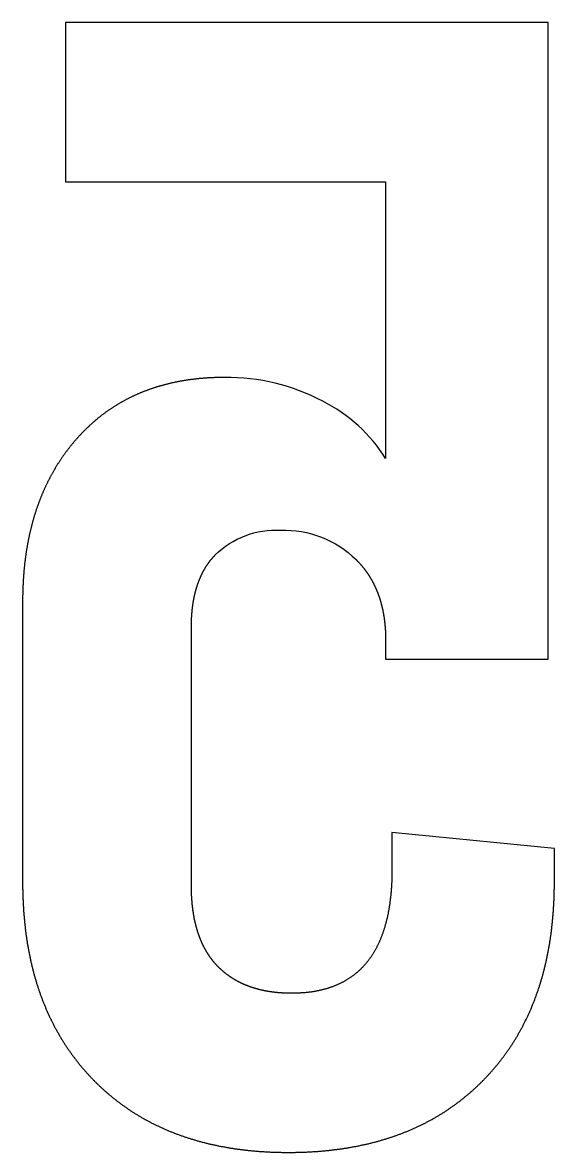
# Model space of a CAD drawing. Header units: millimetres. Extents: x -37 to 1379, y -2 to 984.
# Drawn here: x 79.38 to 91.31, y 417.08 to 442.44 of the extents above; entities that cross this region are included whole.
import ezdxf

# ---------------------------------------------------------------- set-up
doc = ezdxf.new("R2010")
doc.units = ezdxf.units.MM
doc.layers.get('0').update_dxf_attribs({"lineweight": 25, "true_color": 0xffffff})

msp = doc.modelspace()

# ---------------------------------------------------------------- linework, layer by layer
at = {"color": 5, "true_color": 0x0000ff, "flags": 128}
msp.add_lwpolyline([(85.345, 417.079), (85.367, 417.079), (85.389, 417.079), (85.411, 417.079), (85.432, 417.079), (85.454, 417.08), (85.475, 417.08), (85.497, 417.08), (85.518, 417.081), (85.54, 417.081), (85.561, 417.082), (85.583, 417.082), (85.604, 417.083), (85.625, 417.083), (85.647, 417.084), (85.668, 417.085), (85.689, 417.085), (85.71, 417.086), (85.731, 417.087), (85.752, 417.088), (85.773, 417.089), (85.794, 417.09), (85.815, 417.091), (85.836, 417.092), (85.857, 417.093), (85.878, 417.095), (85.899, 417.096), (85.92, 417.097), (85.94, 417.099), (85.961, 417.1), (85.982, 417.101), (86.003, 417.103), (86.023, 417.104), (86.044, 417.106), (86.064, 417.108), (86.085, 417.109), (86.105, 417.111), (86.126, 417.113), (86.146, 417.115), (86.166, 417.117), (86.187, 417.119), (86.207, 417.121), (86.227, 417.123), (86.248, 417.125), (86.268, 417.127), (86.288, 417.129), (86.308, 417.132), (86.328, 417.134), (86.348, 417.136), (86.368, 417.139), (86.388, 417.141), (86.408, 417.144), (86.428, 417.146), (86.448, 417.149), (86.467, 417.151), (86.487, 417.154), (86.507, 417.157), (86.527, 417.16), (86.546, 417.162), (86.566, 417.165), (86.586, 417.168), (86.605, 417.171), (86.625, 417.174), (86.644, 417.177), (86.664, 417.181), (86.683, 417.184), (86.702, 417.187), (86.722, 417.19), (86.741, 417.194), (86.76, 417.197), (86.779, 417.201), (86.799, 417.204), (86.818, 417.208), (86.837, 417.211), (86.856, 417.215), (86.875, 417.219), (86.894, 417.222), (86.913, 417.226), (86.932, 417.23), (86.951, 417.234), (86.97, 417.238), (86.988, 417.242), (87.007, 417.246), (87.026, 417.25), (87.045, 417.254), (87.063, 417.258), (87.082, 417.262), (87.101, 417.267), (87.119, 417.271), (87.138, 417.275), (87.156, 417.28), (87.175, 417.284), (87.193, 417.289), (87.212, 417.294), (87.23, 417.298), (87.248, 417.303), (87.266, 417.308), (87.285, 417.312), (87.303, 417.317), (87.321, 417.322), (87.339, 417.327), (87.357, 417.332), (87.375, 417.337), (87.393, 417.342), (87.411, 417.347), (87.429, 417.352), (87.447, 417.358), (87.465, 417.363), (87.483, 417.368), (87.501, 417.374), (87.519, 417.379), (87.536, 417.385), (87.554, 417.39), (87.572, 417.396), (87.589, 417.401), (87.607, 417.407), (87.624, 417.413), (87.642, 417.419), (87.659, 417.424), (87.677, 417.43), (87.694, 417.436), (87.712, 417.442), (87.729, 417.448), (87.746, 417.454), (87.763, 417.46), (87.781, 417.467), (87.798, 417.473), (87.815, 417.479), (87.832, 417.485), (87.849, 417.492), (87.866, 417.498), (87.883, 417.505), (87.9, 417.511), (87.917, 417.518), (87.934, 417.524), (87.951, 417.531), (87.968, 417.538), (87.984, 417.544), (88.001, 417.551), (88.018, 417.558), (88.034, 417.565), (88.051, 417.572), (88.068, 417.579), (88.084, 417.586), (88.101, 417.593), (88.117, 417.6), (88.134, 417.608), (88.15, 417.615), (88.167, 417.622), (88.183, 417.63), (88.199, 417.637), (88.215, 417.644), (88.232, 417.652), (88.248, 417.66), (88.264, 417.667), (88.28, 417.675), (88.296, 417.683), (88.312, 417.69), (88.328, 417.698), (88.344, 417.706), (88.36, 417.714), (88.376, 417.722), (88.392, 417.73), (88.408, 417.738), (88.424, 417.746), (88.439, 417.754), (88.455, 417.762), (88.471, 417.771), (88.486, 417.779), (88.502, 417.787), (88.518, 417.796), (88.533, 417.804), (88.549, 417.813), (88.564, 417.821), (88.58, 417.83), (88.595, 417.838), (88.61, 417.847), (88.626, 417.856), (88.641, 417.865), (88.656, 417.874), (88.671, 417.882), (88.687, 417.891), (88.702, 417.9), (88.717, 417.909), (88.732, 417.919), (88.747, 417.928), (88.762, 417.937), (88.777, 417.946), (88.792, 417.955), (88.807, 417.965), (88.821, 417.974), (88.836, 417.984), (88.851, 417.993), (88.866, 418.003), (88.88, 418.012), (88.895, 418.022), (88.91, 418.032), (88.924, 418.041), (88.939, 418.051), (88.953, 418.061), (88.968, 418.071), (88.982, 418.081), (88.997, 418.091), (89.011, 418.101), (89.025, 418.111), (89.04, 418.121), (89.054, 418.131), (89.068, 418.142), (89.082, 418.152), (89.097, 418.162), (89.111, 418.173), (89.125, 418.183), (89.139, 418.193), (89.153, 418.204), (89.167, 418.215), (89.181, 418.225), (89.195, 418.236), (89.208, 418.247), (89.222, 418.257), (89.236, 418.268), (89.25, 418.279), (89.263, 418.29), (89.277, 418.301), (89.291, 418.312), (89.304, 418.323), (89.318, 418.334), (89.332, 418.346), (89.345, 418.357), (89.358, 418.368), (89.372, 418.379), (89.385, 418.391), (89.399, 418.402), (89.412, 418.414), (89.425, 418.425), (89.438, 418.437), (89.452, 418.448), (89.465, 418.46), (89.478, 418.472), (89.491, 418.484), (89.504, 418.495), (89.517, 418.507), (89.53, 418.519), (89.543, 418.531), (89.556, 418.543), (89.569, 418.555), (89.582, 418.567), (89.594, 418.58), (89.607, 418.592), (89.62, 418.604), (89.633, 418.616), (89.645, 418.629), (89.658, 418.641), (89.67, 418.654), (89.683, 418.666), (89.696, 418.679), (89.708, 418.691), (89.72, 418.704), (89.733, 418.717), (89.745, 418.73), (89.757, 418.742), (89.77, 418.755), (89.782, 418.768), (89.794, 418.781), (89.806, 418.794), (89.818, 418.807), (89.83, 418.82), (89.842, 418.833), (89.854, 418.846), (89.866, 418.859), (89.878, 418.872), (89.89, 418.885), (89.901, 418.899), (89.913, 418.912), (89.924, 418.925), (89.936, 418.939), (89.948, 418.952), (89.959, 418.965), (89.97, 418.979), (89.982, 418.992), (89.993, 419.006), (90.004, 419.019), (90.016, 419.033), (90.027, 419.047), (90.038, 419.06), (90.049, 419.074), (90.06, 419.088), (90.071, 419.101), (90.082, 419.115), (90.093, 419.129), (90.104, 419.143), (90.115, 419.157), (90.125, 419.171), (90.136, 419.185), (90.147, 419.199), (90.157, 419.213), (90.168, 419.227), (90.178, 419.241), (90.189, 419.255), (90.199, 419.269), (90.209, 419.284), (90.22, 419.298), (90.23, 419.312), (90.24, 419.327), (90.25, 419.341), (90.261, 419.356), (90.271, 419.37), (90.281, 419.384), (90.291, 419.399), (90.301, 419.414), (90.31, 419.428), (90.32, 419.443), (90.33, 419.458), (90.34, 419.472), (90.349, 419.487), (90.359, 419.502), (90.369, 419.517), (90.378, 419.532), (90.388, 419.546), (90.397, 419.561), (90.406, 419.576), (90.416, 419.591), (90.425, 419.606), (90.434, 419.621), (90.443, 419.637), (90.453, 419.652), (90.462, 419.667), (90.471, 419.682), (90.48, 419.697), (90.489, 419.713), (90.498, 419.728), (90.506, 419.744), (90.515, 419.759), (90.524, 419.774), (90.533, 419.79), (90.541, 419.805), (90.55, 419.821), (90.559, 419.837), (90.567, 419.852), (90.576, 419.868), (90.584, 419.884), (90.592, 419.899), (90.601, 419.915), (90.609, 419.931), (90.617, 419.947), (90.625, 419.963), (90.633, 419.979), (90.641, 419.995), (90.649, 420.011), (90.657, 420.027), (90.665, 420.043), (90.673, 420.059), (90.681, 420.075), (90.689, 420.091), (90.697, 420.107), (90.704, 420.124), (90.712, 420.14), (90.72, 420.156), (90.727, 420.173), (90.735, 420.189), (90.742, 420.205), (90.749, 420.222), (90.757, 420.238), (90.764, 420.255), (90.771, 420.271), (90.779, 420.288), (90.786, 420.305), (90.793, 420.321), (90.8, 420.338), (90.807, 420.355), (90.814, 420.372), (90.821, 420.389), (90.828, 420.405), (90.834, 420.422), (90.841, 420.439), (90.848, 420.456), (90.855, 420.473), (90.861, 420.49), (90.868, 420.508), (90.874, 420.525), (90.881, 420.542), (90.887, 420.559), (90.894, 420.576), (90.9, 420.594), (90.906, 420.611), (90.912, 420.628), (90.919, 420.646), (90.925, 420.663), (90.931, 420.68), (90.937, 420.698), (90.943, 420.715), (90.949, 420.733), (90.955, 420.751), (90.961, 420.768), (90.966, 420.786), (90.972, 420.804), (90.978, 420.821), (90.983, 420.839), (90.989, 420.857), (90.995, 420.875), (91, 420.893), (91.006, 420.911), (91.011, 420.929), (91.016, 420.947), (91.022, 420.965), (91.027, 420.983), (91.032, 421.001), (91.037, 421.019), (91.042, 421.037), (91.047, 421.056), (91.052, 421.074), (91.057, 421.092), (91.062, 421.11), (91.067, 421.129), (91.072, 421.147), (91.077, 421.166), (91.082, 421.184), (91.086, 421.203), (91.091, 421.221), (91.095, 421.24), (91.1, 421.258), (91.104, 421.277), (91.109, 421.296), (91.113, 421.315), (91.118, 421.333), (91.122, 421.352), (91.126, 421.371), (91.13, 421.39), (91.135, 421.409), (91.139, 421.428), (91.143, 421.447), (91.147, 421.466), (91.151, 421.485), (91.155, 421.504), (91.158, 421.523), (91.162, 421.542), (91.166, 421.561), (91.17, 421.581), (91.173, 421.6), (91.177, 421.619), (91.18, 421.639), (91.184, 421.658), (91.187, 421.678), (91.191, 421.697), (91.194, 421.717), (91.198, 421.736), (91.201, 421.756), (91.204, 421.775), (91.207, 421.795), (91.21, 421.815), (91.213, 421.834), (91.216, 421.854), (91.219, 421.874), (91.222, 421.894), (91.225, 421.914), (91.228, 421.933), (91.231, 421.953), (91.234, 421.973), (91.236, 421.993), (91.239, 422.013), (91.242, 422.034), (91.244, 422.054), (91.247, 422.074), (91.249, 422.094), (91.251, 422.114), (91.254, 422.135), (91.256, 422.155), (91.258, 422.175), (91.261, 422.196), (91.263, 422.216), (91.265, 422.236), (91.267, 422.257), (91.269, 422.277), (91.271, 422.298), (91.273, 422.319), (91.275, 422.339), (91.277, 422.36), (91.278, 422.381), (91.28, 422.401), (91.282, 422.422), (91.283, 422.443), (91.285, 422.464), (91.286, 422.485), (91.288, 422.506), (91.289, 422.527), (91.291, 422.548), (91.292, 422.569), (91.293, 422.59), (91.295, 422.611), (91.296, 422.632), (91.297, 422.653), (91.298, 422.674), (91.299, 422.696), (91.3, 422.717), (91.301, 422.738), (91.302, 422.76), (91.303, 422.781), (91.304, 422.803), (91.304, 422.824), (91.305, 422.845), (91.306, 422.867), (91.306, 422.889), (91.307, 422.91), (91.307, 422.932), (91.308, 422.954), (91.308, 422.975), (91.309, 422.997), (91.309, 423.019), (91.309, 423.041), (91.309, 423.063), (91.309, 423.085), (91.31, 423.106), (91.31, 423.128), (91.31, 423.151), (91.31, 423.901), (87.667, 424.258), (87.667, 423.436), (87.667, 423.415), (87.667, 423.393), (87.667, 423.371), (87.666, 423.35), (87.666, 423.328), (87.666, 423.307), (87.665, 423.286), (87.665, 423.265), (87.664, 423.244), (87.663, 423.223), (87.663, 423.202), (87.662, 423.181), (87.661, 423.16), (87.66, 423.14), (87.659, 423.119), (87.658, 423.099), (87.657, 423.079), (87.656, 423.058), (87.654, 423.038), (87.653, 423.018), (87.652, 422.998), (87.65, 422.978), (87.649, 422.958), (87.647, 422.938), (87.645, 422.919), (87.644, 422.899), (87.642, 422.88), (87.64, 422.86), (87.638, 422.841), (87.636, 422.822), (87.634, 422.802), (87.632, 422.783), (87.629, 422.764), (87.627, 422.745), (87.625, 422.727), (87.622, 422.708), (87.62, 422.689), (87.617, 422.671), (87.615, 422.652), (87.612, 422.634), (87.609, 422.615), (87.606, 422.597), (87.603, 422.579), (87.6, 422.561), (87.597, 422.543), (87.594, 422.525), (87.591, 422.507), (87.588, 422.49), (87.584, 422.472), (87.581, 422.454), (87.578, 422.437), (87.574, 422.419), (87.57, 422.402), (87.567, 422.385), (87.563, 422.368), (87.559, 422.351), (87.555, 422.334), (87.551, 422.317), (87.547, 422.3), (87.543, 422.283), (87.539, 422.267), (87.535, 422.25), (87.531, 422.234), (87.526, 422.217), (87.522, 422.201), (87.517, 422.185), (87.513, 422.169), (87.508, 422.153), (87.503, 422.137), (87.499, 422.121), (87.494, 422.105), (87.489, 422.09), (87.484, 422.074), (87.479, 422.058), (87.474, 422.043), (87.469, 422.028), (87.463, 422.012), (87.458, 421.997), (87.453, 421.982), (87.447, 421.967), (87.442, 421.952), (87.436, 421.937), (87.43, 421.923), (87.425, 421.908), (87.419, 421.893), (87.413, 421.879), (87.407, 421.865), (87.401, 421.85), (87.395, 421.836), (87.389, 421.822), (87.383, 421.808), (87.376, 421.794), (87.37, 421.78), (87.363, 421.766), (87.357, 421.752), (87.35, 421.739), (87.344, 421.725), (87.337, 421.712), (87.33, 421.698), (87.324, 421.685), (87.317, 421.672), (87.31, 421.659), (87.303, 421.646), (87.296, 421.633), (87.288, 421.62), (87.281, 421.607), (87.274, 421.594), (87.266, 421.582), (87.259, 421.569), (87.251, 421.557), (87.244, 421.544), (87.236, 421.532), (87.228, 421.52), (87.221, 421.508), (87.213, 421.496), (87.205, 421.484), (87.197, 421.472), (87.189, 421.46), (87.181, 421.448), (87.172, 421.437), (87.164, 421.425), (87.156, 421.414), (87.147, 421.402), (87.139, 421.391), (87.13, 421.38), (87.122, 421.369), (87.113, 421.358), (87.104, 421.347), (87.096, 421.336), (87.087, 421.325), (87.078, 421.315), (87.069, 421.304), (87.06, 421.294), (87.05, 421.283), (87.041, 421.273), (87.032, 421.263), (87.022, 421.252), (87.013, 421.242), (87.004, 421.232), (86.994, 421.222), (86.984, 421.213), (86.975, 421.203), (86.965, 421.193), (86.955, 421.184), (86.945, 421.174), (86.935, 421.165), (86.925, 421.156), (86.915, 421.146), (86.905, 421.137), (86.894, 421.128), (86.884, 421.119), (86.874, 421.11), (86.863, 421.101), (86.853, 421.093), (86.842, 421.084), (86.831, 421.076), (86.821, 421.067), (86.81, 421.059), (86.799, 421.05), (86.788, 421.042), (86.777, 421.034), (86.766, 421.026), (86.755, 421.018), (86.743, 421.01), (86.732, 421.003), (86.721, 420.995), (86.709, 420.987), (86.698, 420.98), (86.686, 420.972), (86.675, 420.965), (86.663, 420.958), (86.651, 420.95), (86.639, 420.943), (86.627, 420.936), (86.615, 420.929), (86.603, 420.923), (86.591, 420.916), (86.579, 420.909), (86.567, 420.903), (86.554, 420.896), (86.542, 420.89), (86.53, 420.883), (86.517, 420.877), (86.505, 420.871), (86.492, 420.865), (86.479, 420.859), (86.466, 420.853), (86.453, 420.847), (86.44, 420.841), (86.427, 420.836), (86.414, 420.83), (86.401, 420.825), (86.388, 420.819), (86.375, 420.814), (86.361, 420.809), (86.348, 420.804), (86.334, 420.798), (86.321, 420.794), (86.307, 420.789), (86.294, 420.784), (86.28, 420.779), (86.266, 420.774), (86.252, 420.77), (86.238, 420.765), (86.224, 420.761), (86.21, 420.757), (86.196, 420.753), (86.182, 420.748), (86.167, 420.744), (86.153, 420.74), (86.138, 420.737), (86.124, 420.733), (86.109, 420.729), (86.095, 420.725), (86.08, 420.722), (86.065, 420.719), (86.05, 420.715), (86.035, 420.712), (86.02, 420.709), (86.005, 420.706), (85.99, 420.703), (85.975, 420.7), (85.96, 420.697), (85.944, 420.694), (85.929, 420.691), (85.913, 420.689), (85.898, 420.686), (85.882, 420.684), (85.866, 420.681), (85.851, 420.679), (85.835, 420.677), (85.819, 420.675), (85.803, 420.673), (85.787, 420.671), (85.771, 420.669), (85.755, 420.668), (85.738, 420.666), (85.722, 420.664), (85.706, 420.663), (85.689, 420.661), (85.673, 420.66), (85.656, 420.659), (85.64, 420.658), (85.623, 420.657), (85.606, 420.656), (85.589, 420.655), (85.572, 420.654), (85.555, 420.653), (85.538, 420.653), (85.521, 420.652), (85.504, 420.652), (85.487, 420.651), (85.469, 420.651), (85.452, 420.651), (85.434, 420.651), (85.417, 420.651), (85.408, 420.651), (85.4, 420.651), (85.392, 420.651), (85.383, 420.651), (85.375, 420.651), (85.367, 420.651), (85.359, 420.651), (85.35, 420.651), (85.342, 420.651), (85.334, 420.651), (85.326, 420.652), (85.317, 420.652), (85.309, 420.652), (85.301, 420.652), (85.293, 420.653), (85.285, 420.653), (85.277, 420.653), (85.269, 420.654), (85.26, 420.654), (85.252, 420.654), (85.244, 420.655), (85.236, 420.655), (85.228, 420.655), (85.22, 420.656), (85.212, 420.656), (85.204, 420.657), (85.196, 420.657), (85.188, 420.658), (85.18, 420.658), (85.172, 420.659), (85.164, 420.659), (85.157, 420.66), (85.149, 420.661), (85.141, 420.661), (85.133, 420.662), (85.125, 420.663), (85.117, 420.663), (85.109, 420.664), (85.102, 420.665), (85.094, 420.665), (85.086, 420.666), (85.078, 420.667), (85.071, 420.668), (85.063, 420.668), (85.055, 420.669), (85.047, 420.67), (85.04, 420.671), (85.032, 420.672), (85.024, 420.673), (85.017, 420.674), (85.009, 420.675), (85.001, 420.676), (84.994, 420.677), (84.986, 420.678), (84.979, 420.679), (84.971, 420.68), (84.964, 420.681), (84.956, 420.682), (84.949, 420.683), (84.941, 420.684), (84.934, 420.685), (84.926, 420.686), (84.919, 420.687), (84.911, 420.688), (84.904, 420.69), (84.896, 420.691), (84.889, 420.692), (84.882, 420.693), (84.874, 420.695), (84.867, 420.696), (84.86, 420.697), (84.852, 420.699), (84.845, 420.7), (84.838, 420.701), (84.83, 420.703), (84.823, 420.704), (84.816, 420.705), (84.809, 420.707), (84.802, 420.708), (84.794, 420.71), (84.787, 420.711), (84.78, 420.713), (84.773, 420.714), (84.766, 420.716), (84.759, 420.717), (84.751, 420.719), (84.744, 420.721), (84.737, 420.722), (84.73, 420.724), (84.723, 420.726), (84.716, 420.727), (84.709, 420.729), (84.702, 420.731), (84.695, 420.732), (84.688, 420.734), (84.681, 420.736), (84.674, 420.738), (84.667, 420.739), (84.66, 420.741), (84.653, 420.743), (84.646, 420.745), (84.64, 420.747), (84.633, 420.749), (84.626, 420.751), (84.619, 420.753), (84.612, 420.755), (84.605, 420.757), (84.599, 420.759), (84.592, 420.761), (84.585, 420.763), (84.578, 420.765), (84.572, 420.767), (84.565, 420.769), (84.558, 420.771), (84.552, 420.773), (84.545, 420.775), (84.538, 420.777), (84.532, 420.78), (84.525, 420.782), (84.518, 420.784), (84.512, 420.786), (84.505, 420.788), (84.499, 420.791), (84.492, 420.793), (84.485, 420.795), (84.479, 420.798), (84.472, 420.8), (84.466, 420.802), (84.459, 420.805), (84.453, 420.807), (84.447, 420.809), (84.44, 420.812), (84.434, 420.814), (84.427, 420.817), (84.421, 420.819), (84.415, 420.822), (84.408, 420.824), (84.402, 420.827), (84.395, 420.83), (84.389, 420.832), (84.383, 420.835), (84.377, 420.837), (84.37, 420.84), (84.364, 420.843), (84.358, 420.845), (84.352, 420.848), (84.345, 420.851), (84.339, 420.853), (84.333, 420.856), (84.327, 420.859), (84.321, 420.862), (84.315, 420.865), (84.308, 420.867), (84.302, 420.87), (84.296, 420.873), (84.29, 420.876), (84.284, 420.879), (84.278, 420.882), (84.272, 420.885), (84.266, 420.888), (84.26, 420.891), (84.254, 420.894), (84.248, 420.897), (84.242, 420.9), (84.236, 420.903), (84.23, 420.906), (84.224, 420.909), (84.218, 420.912), (84.212, 420.915), (84.206, 420.918), (84.201, 420.921), (84.195, 420.925), (84.189, 420.928), (84.183, 420.931), (84.177, 420.934), (84.172, 420.937), (84.166, 420.941), (84.16, 420.944), (84.154, 420.947), (84.149, 420.951), (84.143, 420.954), (84.137, 420.957), (84.131, 420.961), (84.126, 420.964), (84.12, 420.968), (84.114, 420.971), (84.109, 420.974), (84.103, 420.978), (84.098, 420.981), (84.092, 420.985), (84.086, 420.988), (84.081, 420.992), (84.075, 420.996), (84.07, 420.999), (84.064, 421.003), (84.059, 421.006), (84.053, 421.01), (84.048, 421.014), (84.042, 421.017), (84.037, 421.021), (84.032, 421.025), (84.026, 421.029), (84.021, 421.032), (84.015, 421.036), (84.01, 421.04), (84.005, 421.044), (83.999, 421.047), (83.994, 421.051), (83.989, 421.055), (83.983, 421.059), (83.978, 421.063), (83.973, 421.067), (83.968, 421.071), (83.962, 421.075), (83.957, 421.079), (83.952, 421.083), (83.947, 421.087), (83.942, 421.091), (83.937, 421.095), (83.931, 421.099), (83.926, 421.103), (83.921, 421.107), (83.916, 421.111), (83.911, 421.115), (83.906, 421.12), (83.901, 421.124), (83.896, 421.128), (83.891, 421.132), (83.886, 421.136), (83.881, 421.141), (83.876, 421.145), (83.871, 421.149), (83.866, 421.153), (83.861, 421.158), (83.856, 421.162), (83.851, 421.166), (83.846, 421.171), (83.841, 421.175), (83.837, 421.18), (83.832, 421.184), (83.827, 421.189), (83.822, 421.193), (83.817, 421.198), (83.812, 421.202), (83.808, 421.207), (83.803, 421.211), (83.798, 421.216), (83.793, 421.22), (83.789, 421.225), (83.784, 421.23), (83.779, 421.234), (83.775, 421.239), (83.77, 421.244), (83.765, 421.248), (83.761, 421.253), (83.756, 421.258), (83.752, 421.262), (83.747, 421.267), (83.742, 421.272), (83.738, 421.277), (83.733, 421.282), (83.729, 421.286), (83.724, 421.291), (83.72, 421.296), (83.715, 421.301), (83.711, 421.306), (83.707, 421.311), (83.702, 421.316), (83.698, 421.321), (83.693, 421.326), (83.689, 421.331), (83.685, 421.336), (83.68, 421.341), (83.676, 421.346), (83.672, 421.351), (83.668, 421.356), (83.663, 421.361), (83.659, 421.366), (83.655, 421.372), (83.651, 421.377), (83.647, 421.382), (83.643, 421.387), (83.638, 421.392), (83.634, 421.398), (83.63, 421.403), (83.626, 421.408), (83.622, 421.414), (83.618, 421.419), (83.614, 421.424), (83.61, 421.43), (83.606, 421.435), (83.602, 421.44), (83.598, 421.446), (83.594, 421.451), (83.59, 421.457), (83.586, 421.462), (83.583, 421.468), (83.579, 421.473), (83.575, 421.479), (83.571, 421.484), (83.567, 421.49), (83.563, 421.495), (83.56, 421.501), (83.556, 421.507), (83.552, 421.512), (83.548, 421.518), (83.545, 421.524), (83.541, 421.529), (83.537, 421.535), (83.534, 421.541), (83.53, 421.547), (83.527, 421.552), (83.523, 421.558), (83.519, 421.564), (83.516, 421.57), (83.512, 421.576), (83.509, 421.581), (83.505, 421.587), (83.502, 421.593), (83.498, 421.599), (83.495, 421.605), (83.491, 421.611), (83.488, 421.617), (83.485, 421.623), (83.481, 421.629), (83.478, 421.635), (83.475, 421.641), (83.471, 421.647), (83.468, 421.653), (83.465, 421.659), (83.461, 421.666), (83.458, 421.672), (83.455, 421.678), (83.452, 421.684), (83.449, 421.69), (83.445, 421.696), (83.442, 421.703), (83.439, 421.709), (83.436, 421.715), (83.433, 421.721), (83.43, 421.728), (83.427, 421.734), (83.424, 421.74), (83.421, 421.747), (83.418, 421.753), (83.415, 421.76), (83.412, 421.766), (83.409, 421.772), (83.406, 421.779), (83.403, 421.785), (83.4, 421.792), (83.397, 421.798), (83.394, 421.805), (83.391, 421.811), (83.388, 421.818), (83.386, 421.825), (83.383, 421.831), (83.38, 421.838), (83.377, 421.844), (83.375, 421.851), (83.372, 421.858), (83.369, 421.865), (83.366, 421.871), (83.364, 421.878), (83.361, 421.885), (83.359, 421.892), (83.356, 421.898), (83.353, 421.905), (83.351, 421.912), (83.348, 421.919), (83.346, 421.926), (83.343, 421.933), (83.341, 421.939), (83.338, 421.946), (83.336, 421.953), (83.333, 421.96), (83.331, 421.967), (83.328, 421.974), (83.326, 421.981), (83.324, 421.988), (83.321, 421.995), (83.319, 422.002), (83.316, 422.009), (83.314, 422.017), (83.312, 422.024), (83.31, 422.031), (83.307, 422.038), (83.305, 422.045), (83.303, 422.052), (83.301, 422.06), (83.299, 422.067), (83.296, 422.074), (83.294, 422.081), (83.292, 422.089), (83.29, 422.096), (83.288, 422.103), (83.286, 422.111), (83.284, 422.118), (83.282, 422.125), (83.28, 422.133), (83.278, 422.14), (83.276, 422.148), (83.274, 422.155), (83.272, 422.163), (83.27, 422.17), (83.268, 422.178), (83.266, 422.185), (83.264, 422.193), (83.262, 422.2), (83.26, 422.208), (83.259, 422.215), (83.257, 422.223), (83.255, 422.231), (83.253, 422.238), (83.251, 422.246), (83.25, 422.254), (83.248, 422.261), (83.246, 422.269), (83.245, 422.277), (83.243, 422.285), (83.241, 422.293), (83.24, 422.3), (83.238, 422.308), (83.236, 422.316), (83.235, 422.324), (83.233, 422.332), (83.232, 422.34), (83.23, 422.348), (83.229, 422.356), (83.227, 422.363), (83.226, 422.371), (83.224, 422.379), (83.223, 422.387), (83.222, 422.395), (83.22, 422.404), (83.219, 422.412), (83.217, 422.42), (83.216, 422.428), (83.215, 422.436), (83.213, 422.444), (83.212, 422.452), (83.211, 422.46), (83.21, 422.469), (83.208, 422.477), (83.207, 422.485), (83.206, 422.493), (83.205, 422.502), (83.204, 422.51), (83.203, 422.518), (83.201, 422.527), (83.2, 422.535), (83.199, 422.543), (83.198, 422.552), (83.197, 422.56), (83.196, 422.568), (83.195, 422.577), (83.194, 422.585), (83.193, 422.594), (83.192, 422.602), (83.191, 422.611), (83.19, 422.619), (83.189, 422.628), (83.188, 422.636), (83.188, 422.645), (83.187, 422.654), (83.186, 422.662), (83.185, 422.671), (83.184, 422.68), (83.183, 422.688), (83.183, 422.697), (83.182, 422.706), (83.181, 422.714), (83.181, 422.723), (83.18, 422.732), (83.179, 422.741), (83.179, 422.75), (83.178, 422.758), (83.177, 422.767), (83.177, 422.776), (83.176, 422.785), (83.175, 422.794), (83.175, 422.803), (83.174, 422.812), (83.174, 422.821), (83.173, 422.83), (83.173, 422.839), (83.172, 422.848), (83.172, 422.857), (83.172, 422.866), (83.171, 422.875), (83.171, 422.884), (83.17, 422.893), (83.17, 422.902), (83.17, 422.911), (83.169, 422.92), (83.169, 422.93), (83.169, 422.939), (83.169, 422.948), (83.168, 422.957), (83.168, 422.967), (83.168, 422.976), (83.168, 422.985), (83.168, 422.994), (83.167, 423.004), (83.167, 423.013), (83.167, 423.022), (83.167, 423.032), (83.167, 423.041), (83.167, 423.051), (83.167, 423.06), (83.167, 423.07), (83.167, 423.079), (83.167, 428.865), (83.167, 428.873), (83.167, 428.882), (83.167, 428.89), (83.167, 428.898), (83.167, 428.906), (83.167, 428.915), (83.167, 428.923), (83.167, 428.931), (83.168, 428.939), (83.168, 428.948), (83.168, 428.956), (83.168, 428.964), (83.168, 428.972), (83.168, 428.98), (83.169, 428.989), (83.169, 428.997), (83.169, 429.005), (83.17, 429.013), (83.17, 429.021), (83.17, 429.029), (83.17, 429.037), (83.171, 429.045), (83.171, 429.053), (83.172, 429.061), (83.172, 429.069), (83.172, 429.077), (83.173, 429.085), (83.173, 429.093), (83.174, 429.101), (83.174, 429.109), (83.175, 429.117), (83.175, 429.125), (83.176, 429.132), (83.176, 429.14), (83.177, 429.148), (83.177, 429.156), (83.178, 429.164), (83.179, 429.171), (83.179, 429.179), (83.18, 429.187), (83.181, 429.195), (83.181, 429.202), (83.182, 429.21), (83.183, 429.218), (83.183, 429.225), (83.184, 429.233), (83.185, 429.241), (83.186, 429.248), (83.186, 429.256), (83.187, 429.264), (83.188, 429.271), (83.189, 429.279), (83.19, 429.286), (83.191, 429.294), (83.192, 429.301), (83.192, 429.309), (83.193, 429.316), (83.194, 429.324), (83.195, 429.331), (83.196, 429.339), (83.197, 429.346), (83.198, 429.353), (83.199, 429.361), (83.2, 429.368), (83.201, 429.375), (83.202, 429.383), (83.204, 429.39), (83.205, 429.397), (83.206, 429.405), (83.207, 429.412), (83.208, 429.419), (83.209, 429.427), (83.21, 429.434), (83.212, 429.441), (83.213, 429.448), (83.214, 429.455), (83.215, 429.462), (83.217, 429.47), (83.218, 429.477), (83.219, 429.484), (83.22, 429.491), (83.222, 429.498), (83.223, 429.505), (83.225, 429.512), (83.226, 429.519), (83.227, 429.526), (83.229, 429.533), (83.23, 429.54), (83.232, 429.547), (83.233, 429.554), (83.235, 429.561), (83.236, 429.568), (83.238, 429.575), (83.239, 429.582), (83.241, 429.589), (83.242, 429.596), (83.244, 429.602), (83.245, 429.609), (83.247, 429.616), (83.249, 429.623), (83.25, 429.63), (83.252, 429.636), (83.254, 429.643), (83.255, 429.65), (83.257, 429.657), (83.259, 429.663), (83.26, 429.67), (83.262, 429.677), (83.264, 429.683), (83.266, 429.69), (83.268, 429.697), (83.269, 429.703), (83.271, 429.71), (83.273, 429.716), (83.275, 429.723), (83.277, 429.729), (83.279, 429.736), (83.281, 429.742), (83.283, 429.749), (83.285, 429.755), (83.287, 429.762), (83.289, 429.768), (83.291, 429.775), (83.293, 429.781), (83.295, 429.788), (83.297, 429.794), (83.299, 429.8), (83.301, 429.807), (83.303, 429.813), (83.305, 429.819), (83.307, 429.826), (83.309, 429.832), (83.311, 429.838), (83.314, 429.845), (83.316, 429.851), (83.318, 429.857), (83.32, 429.863), (83.323, 429.869), (83.325, 429.876), (83.327, 429.882), (83.329, 429.888), (83.332, 429.894), (83.334, 429.9), (83.336, 429.906), (83.339, 429.912), (83.341, 429.918), (83.343, 429.925), (83.346, 429.931), (83.348, 429.937), (83.351, 429.943), (83.353, 429.949), (83.356, 429.955), (83.358, 429.961), (83.361, 429.966), (83.363, 429.972), (83.366, 429.978), (83.368, 429.984), (83.371, 429.99), (83.374, 429.996), (83.376, 430.002), (83.379, 430.008), (83.381, 430.013), (83.384, 430.019), (83.387, 430.025), (83.389, 430.031), (83.392, 430.037), (83.395, 430.042), (83.398, 430.048), (83.4, 430.054), (83.403, 430.059), (83.406, 430.065), (83.409, 430.071), (83.412, 430.076), (83.414, 430.082), (83.417, 430.088), (83.42, 430.093), (83.423, 430.099), (83.426, 430.104), (83.429, 430.11), (83.432, 430.115), (83.435, 430.121), (83.438, 430.126), (83.441, 430.132), (83.444, 430.137), (83.447, 430.143), (83.45, 430.148), (83.453, 430.154), (83.456, 430.159), (83.459, 430.165), (83.462, 430.17), (83.465, 430.175), (83.468, 430.181), (83.471, 430.186), (83.475, 430.191), (83.478, 430.197), (83.481, 430.202), (83.484, 430.207), (83.487, 430.212), (83.491, 430.218), (83.494, 430.223), (83.497, 430.228), (83.5, 430.233), (83.504, 430.238), (83.507, 430.244), (83.51, 430.249), (83.514, 430.254), (83.517, 430.259), (83.521, 430.264), (83.524, 430.269), (83.527, 430.274), (83.531, 430.279), (83.534, 430.284), (83.538, 430.289), (83.541, 430.294), (83.545, 430.299), (83.548, 430.304), (83.552, 430.309), (83.555, 430.314), (83.559, 430.319), (83.562, 430.324), (83.566, 430.329), (83.57, 430.334), (83.573, 430.338), (83.577, 430.343), (83.581, 430.348), (83.584, 430.353), (83.588, 430.358), (83.592, 430.363), (83.596, 430.367), (83.599, 430.372), (83.603, 430.377), (83.607, 430.381), (83.611, 430.386), (83.614, 430.391), (83.618, 430.395), (83.622, 430.4), (83.626, 430.405), (83.63, 430.409), (83.634, 430.414), (83.638, 430.419), (83.642, 430.423), (83.646, 430.428), (83.65, 430.432), (83.654, 430.437), (83.658, 430.441), (83.662, 430.446), (83.666, 430.45), (83.67, 430.455), (83.674, 430.459), (83.678, 430.464), (83.682, 430.468), (83.686, 430.472), (83.69, 430.477), (83.694, 430.481), (83.698, 430.485), (83.703, 430.49, -0.210365), (85.167, 431.043, -0.206645), (86.863, 430.383), (86.868, 430.377), (86.874, 430.372), (86.879, 430.367), (86.884, 430.362), (86.889, 430.357), (86.894, 430.351), (86.899, 430.346), (86.904, 430.341), (86.909, 430.336), (86.914, 430.33), (86.919, 430.325), (86.924, 430.32), (86.929, 430.314), (86.934, 430.309), (86.938, 430.304), (86.943, 430.298), (86.948, 430.293), (86.953, 430.287), (86.958, 430.282), (86.962, 430.276), (86.967, 430.271), (86.972, 430.266), (86.977, 430.26), (86.981, 430.255), (86.986, 430.249), (86.991, 430.243), (86.995, 430.238), (87, 430.232), (87.005, 430.227), (87.009, 430.221), (87.014, 430.216), (87.018, 430.21), (87.023, 430.204), (87.027, 430.199), (87.032, 430.193), (87.036, 430.187), (87.04, 430.182), (87.045, 430.176), (87.049, 430.17), (87.054, 430.164), (87.058, 430.159), (87.062, 430.153), (87.067, 430.147), (87.071, 430.141), (87.075, 430.135), (87.079, 430.13), (87.084, 430.124), (87.088, 430.118), (87.092, 430.112), (87.096, 430.106), (87.1, 430.1), (87.104, 430.094), (87.109, 430.088), (87.113, 430.082), (87.117, 430.076), (87.121, 430.071), (87.125, 430.065), (87.129, 430.059), (87.133, 430.052), (87.137, 430.046), (87.141, 430.04), (87.145, 430.034), (87.148, 430.028), (87.152, 430.022), (87.156, 430.016), (87.16, 430.01), (87.164, 430.004), (87.168, 429.998), (87.171, 429.991), (87.175, 429.985), (87.179, 429.979), (87.183, 429.973), (87.186, 429.967), (87.19, 429.96), (87.194, 429.954), (87.197, 429.948), (87.201, 429.942), (87.205, 429.935), (87.208, 429.929), (87.212, 429.923), (87.215, 429.916), (87.219, 429.91), (87.222, 429.904), (87.226, 429.897), (87.229, 429.891), (87.233, 429.884), (87.236, 429.878), (87.239, 429.871), (87.243, 429.865), (87.246, 429.858), (87.25, 429.852), (87.253, 429.845), (87.256, 429.839), (87.259, 429.832), (87.263, 429.826), (87.266, 429.819), (87.269, 429.813), (87.272, 429.806), (87.275, 429.8), (87.279, 429.793), (87.282, 429.786), (87.285, 429.78), (87.288, 429.773), (87.291, 429.766), (87.294, 429.76), (87.297, 429.753), (87.3, 429.746), (87.303, 429.739), (87.306, 429.733), (87.309, 429.726), (87.312, 429.719), (87.315, 429.712), (87.318, 429.705), (87.321, 429.699), (87.324, 429.692), (87.326, 429.685), (87.329, 429.678), (87.332, 429.671), (87.335, 429.664), (87.338, 429.657), (87.34, 429.65), (87.343, 429.643), (87.346, 429.636), (87.348, 429.629), (87.351, 429.622), (87.354, 429.615), (87.356, 429.608), (87.359, 429.601), (87.361, 429.594), (87.364, 429.587), (87.366, 429.58), (87.369, 429.573), (87.371, 429.566), (87.374, 429.559), (87.376, 429.552), (87.379, 429.545), (87.381, 429.537), (87.384, 429.53), (87.386, 429.523), (87.388, 429.516), (87.391, 429.509), (87.393, 429.501), (87.395, 429.494), (87.398, 429.487), (87.4, 429.48), (87.402, 429.472), (87.404, 429.465), (87.406, 429.458), (87.409, 429.45), (87.411, 429.443), (87.413, 429.435), (87.415, 429.428), (87.417, 429.421), (87.419, 429.413), (87.421, 429.406), (87.423, 429.398), (87.425, 429.391), (87.427, 429.383), (87.429, 429.376), (87.431, 429.368), (87.433, 429.361), (87.435, 429.353), (87.437, 429.346), (87.439, 429.338), (87.441, 429.331), (87.442, 429.323), (87.444, 429.315), (87.446, 429.308), (87.448, 429.3), (87.449, 429.293), (87.451, 429.285), (87.453, 429.277), (87.455, 429.269), (87.456, 429.262), (87.458, 429.254), (87.459, 429.246), (87.461, 429.239), (87.463, 429.231), (87.464, 429.223), (87.466, 429.215), (87.467, 429.207), (87.469, 429.2), (87.47, 429.192), (87.472, 429.184), (87.473, 429.176), (87.475, 429.168), (87.476, 429.16), (87.477, 429.152), (87.479, 429.144), (87.48, 429.136), (87.481, 429.128), (87.483, 429.12), (87.484, 429.112), (87.485, 429.104), (87.486, 429.096), (87.488, 429.088), (87.489, 429.08), (87.49, 429.072), (87.491, 429.064), (87.492, 429.056), (87.494, 429.048), (87.495, 429.04), (87.496, 429.032), (87.497, 429.023), (87.498, 429.015), (87.499, 429.007), (87.5, 428.999), (87.501, 428.991), (87.502, 428.982), (87.503, 428.974), (87.504, 428.966), (87.504, 428.958), (87.505, 428.949), (87.506, 428.941), (87.507, 428.933), (87.508, 428.924), (87.509, 428.916), (87.509, 428.908), (87.51, 428.899), (87.511, 428.891), (87.512, 428.883), (87.512, 428.874), (87.513, 428.866), (87.514, 428.857), (87.514, 428.849), (87.515, 428.84), (87.516, 428.832), (87.516, 428.823), (87.517, 428.815), (87.517, 428.806), (87.518, 428.798), (87.518, 428.789), (87.519, 428.781), (87.519, 428.772), (87.52, 428.763), (87.52, 428.755), (87.52, 428.746), (87.521, 428.737), (87.521, 428.729), (87.521, 428.72), (87.522, 428.711), (87.522, 428.703), (87.522, 428.694), (87.523, 428.685), (87.523, 428.676), (87.523, 428.668), (87.523, 428.659), (87.523, 428.65), (87.524, 428.641), (87.524, 428.632), (87.524, 428.624), (87.524, 428.615), (87.524, 428.606), (87.524, 428.597), (87.524, 428.588), (87.524, 428.579), (87.524, 428.151), (91.167, 428.151), (91.167, 442.436), (80.345, 442.436), (80.345, 438.865), (87.524, 438.865), (87.524, 432.651, 0.139828), (86.113, 433.936, 0.127329), (83.917, 434.472), (83.9, 434.472), (83.884, 434.472), (83.868, 434.472), (83.851, 434.472), (83.835, 434.471), (83.819, 434.471), (83.802, 434.471), (83.786, 434.471), (83.77, 434.47), (83.754, 434.47), (83.737, 434.469), (83.721, 434.469), (83.705, 434.468), (83.689, 434.468), (83.673, 434.467), (83.657, 434.467), (83.641, 434.466), (83.625, 434.465), (83.609, 434.464), (83.593, 434.464), (83.577, 434.463), (83.561, 434.462), (83.545, 434.461), (83.53, 434.46), (83.514, 434.459), (83.498, 434.458), (83.482, 434.457), (83.467, 434.455), (83.451, 434.454), (83.435, 434.453), (83.42, 434.452), (83.404, 434.45), (83.388, 434.449), (83.373, 434.448), (83.357, 434.446), (83.342, 434.445), (83.326, 434.443), (83.311, 434.442), (83.296, 434.44), (83.28, 434.438), (83.265, 434.437), (83.249, 434.435), (83.234, 434.433), (83.219, 434.431), (83.204, 434.429), (83.188, 434.428), (83.173, 434.426), (83.158, 434.424), (83.143, 434.422), (83.128, 434.419), (83.113, 434.417), (83.098, 434.415), (83.083, 434.413), (83.068, 434.411), (83.053, 434.408), (83.038, 434.406), (83.023, 434.404), (83.008, 434.401), (82.993, 434.399), (82.978, 434.396), (82.963, 434.394), (82.949, 434.391), (82.934, 434.389), (82.919, 434.386), (82.904, 434.383), (82.89, 434.381), (82.875, 434.378), (82.86, 434.375), (82.846, 434.372), (82.831, 434.369), (82.817, 434.366), (82.802, 434.363), (82.788, 434.36), (82.773, 434.357), (82.759, 434.354), (82.744, 434.351), (82.73, 434.348), (82.716, 434.344), (82.701, 434.341), (82.687, 434.338), (82.673, 434.334), (82.659, 434.331), (82.644, 434.327), (82.63, 434.324), (82.616, 434.32), (82.602, 434.317), (82.588, 434.313), (82.574, 434.309), (82.56, 434.306), (82.546, 434.302), (82.532, 434.298), (82.518, 434.294), (82.504, 434.29), (82.49, 434.287), (82.476, 434.283), (82.462, 434.279), (82.448, 434.275), (82.434, 434.27), (82.421, 434.266), (82.407, 434.262), (82.393, 434.258), (82.379, 434.254), (82.366, 434.249), (82.352, 434.245), (82.339, 434.241), (82.325, 434.236), (82.311, 434.232), (82.298, 434.227), (82.284, 434.223), (82.271, 434.218), (82.257, 434.213), (82.244, 434.209), (82.231, 434.204), (82.217, 434.199), (82.204, 434.194), (82.191, 434.19), (82.177, 434.185), (82.164, 434.18), (82.151, 434.175), (82.138, 434.17), (82.124, 434.165), (82.111, 434.16), (82.098, 434.155), (82.085, 434.149), (82.072, 434.144), (82.059, 434.139), (82.046, 434.134), (82.033, 434.128), (82.02, 434.123), (82.007, 434.117), (81.994, 434.112), (81.981, 434.106), (81.968, 434.101), (81.956, 434.095), (81.943, 434.09), (81.93, 434.084), (81.917, 434.078), (81.905, 434.072), (81.892, 434.067), (81.879, 434.061), (81.867, 434.055), (81.854, 434.049), (81.841, 434.043), (81.829, 434.037), (81.816, 434.031), (81.804, 434.025), (81.791, 434.019), (81.779, 434.012), (81.766, 434.006), (81.754, 434), (81.742, 433.994), (81.729, 433.987), (81.717, 433.981), (81.705, 433.974), (81.693, 433.968), (81.68, 433.961), (81.668, 433.955), (81.656, 433.948), (81.644, 433.942), (81.632, 433.935), (81.62, 433.928), (81.608, 433.921), (81.596, 433.914), (81.584, 433.908), (81.572, 433.901), (81.56, 433.894), (81.548, 433.887), (81.536, 433.88), (81.524, 433.873), (81.512, 433.866), (81.5, 433.858), (81.488, 433.851), (81.477, 433.844), (81.465, 433.837), (81.453, 433.829), (81.442, 433.822), (81.43, 433.815), (81.418, 433.807), (81.407, 433.8), (81.395, 433.792), (81.384, 433.785), (81.372, 433.777), (81.361, 433.769), (81.349, 433.762), (81.338, 433.754), (81.326, 433.746), (81.315, 433.738), (81.304, 433.73), (81.292, 433.722), (81.281, 433.715), (81.27, 433.707), (81.258, 433.699), (81.247, 433.69), (81.236, 433.682), (81.225, 433.674), (81.214, 433.666), (81.203, 433.658), (81.191, 433.649), (81.18, 433.641), (81.169, 433.633), (81.158, 433.624), (81.147, 433.616), (81.136, 433.607), (81.126, 433.599), (81.115, 433.59), (81.104, 433.582), (81.093, 433.573), (81.082, 433.564), (81.071, 433.555), (81.061, 433.547), (81.05, 433.538), (81.039, 433.529), (81.029, 433.52), (81.018, 433.511), (81.007, 433.502), (80.997, 433.493), (80.986, 433.484), (80.976, 433.475), (80.965, 433.466), (80.955, 433.456), (80.944, 433.447), (80.934, 433.438), (80.923, 433.429), (80.913, 433.419), (80.903, 433.41), (80.892, 433.4), (80.882, 433.391), (80.872, 433.381), (80.861, 433.372), (80.851, 433.362), (80.841, 433.352), (80.831, 433.343), (80.821, 433.333), (80.811, 433.323), (80.801, 433.313), (80.791, 433.303), (80.781, 433.293), (80.771, 433.284), (80.761, 433.273), (80.751, 433.263), (80.741, 433.253), (80.731, 433.243), (80.721, 433.233), (80.711, 433.223), (80.701, 433.213), (80.692, 433.202), (80.682, 433.192), (80.672, 433.182), (80.663, 433.171), (80.653, 433.161), (80.643, 433.15), (80.634, 433.14), (80.624, 433.129), (80.614, 433.118), (80.605, 433.108), (80.595, 433.097), (80.586, 433.086), (80.577, 433.075), (80.567, 433.065), (80.558, 433.054), (80.548, 433.043), (80.539, 433.032), (80.53, 433.021), (80.521, 433.01), (80.512, 432.999), (80.502, 432.988), (80.493, 432.977), (80.484, 432.966), (80.475, 432.955), (80.466, 432.944), (80.457, 432.933), (80.448, 432.922), (80.44, 432.91), (80.431, 432.899), (80.422, 432.888), (80.413, 432.877), (80.404, 432.865), (80.396, 432.854), (80.387, 432.843), (80.378, 432.831), (80.37, 432.82), (80.361, 432.808), (80.353, 432.797), (80.344, 432.785), (80.336, 432.774), (80.328, 432.762), (80.319, 432.751), (80.311, 432.739), (80.303, 432.727), (80.294, 432.716), (80.286, 432.704), (80.278, 432.692), (80.27, 432.68), (80.262, 432.669), (80.254, 432.657), (80.246, 432.645), (80.238, 432.633), (80.23, 432.621), (80.222, 432.609), (80.214, 432.597), (80.206, 432.585), (80.198, 432.573), (80.19, 432.561), (80.183, 432.549), (80.175, 432.537), (80.167, 432.525), (80.16, 432.513), (80.152, 432.501), (80.145, 432.489), (80.137, 432.476), (80.13, 432.464), (80.122, 432.452), (80.115, 432.439), (80.108, 432.427), (80.1, 432.415), (80.093, 432.402), (80.086, 432.39), (80.078, 432.378), (80.071, 432.365), (80.064, 432.353), (80.057, 432.34), (80.05, 432.327), (80.043, 432.315), (80.036, 432.302), (80.029, 432.29), (80.022, 432.277), (80.015, 432.264), (80.008, 432.251), (80.002, 432.239), (79.995, 432.226), (79.988, 432.213), (79.981, 432.2), (79.975, 432.187), (79.968, 432.175), (79.962, 432.162), (79.955, 432.149), (79.949, 432.136), (79.942, 432.123), (79.936, 432.11), (79.929, 432.097), (79.923, 432.083), (79.917, 432.07), (79.91, 432.057), (79.904, 432.044), (79.898, 432.031), (79.892, 432.018), (79.886, 432.004), (79.879, 431.991), (79.873, 431.978), (79.867, 431.964), (79.861, 431.951), (79.855, 431.938), (79.85, 431.924), (79.844, 431.911), (79.838, 431.897), (79.832, 431.884), (79.826, 431.87), (79.821, 431.857), (79.815, 431.843), (79.809, 431.829), (79.804, 431.816), (79.798, 431.802), (79.792, 431.788), (79.787, 431.775), (79.782, 431.761), (79.776, 431.747), (79.771, 431.733), (79.765, 431.719), (79.76, 431.706), (79.755, 431.692), (79.75, 431.678), (79.744, 431.664), (79.739, 431.65), (79.734, 431.636), (79.729, 431.622), (79.724, 431.608), (79.719, 431.594), (79.714, 431.58), (79.709, 431.565), (79.704, 431.551), (79.699, 431.537), (79.694, 431.523), (79.689, 431.509), (79.685, 431.494), (79.68, 431.48), (79.675, 431.466), (79.671, 431.451), (79.666, 431.437), (79.661, 431.422), (79.657, 431.408), (79.652, 431.393), (79.648, 431.379), (79.644, 431.364), (79.639, 431.35), (79.635, 431.335), (79.63, 431.321), (79.626, 431.306), (79.622, 431.291), (79.618, 431.277), (79.614, 431.262), (79.609, 431.247), (79.605, 431.232), (79.601, 431.218), (79.597, 431.203), (79.593, 431.188), (79.589, 431.173), (79.585, 431.158), (79.582, 431.143), (79.578, 431.128), (79.574, 431.113), (79.57, 431.098), (79.566, 431.083), (79.563, 431.068), (79.559, 431.053), (79.555, 431.038), (79.552, 431.022), (79.548, 431.007), (79.545, 430.992), (79.541, 430.977), (79.538, 430.961), (79.535, 430.946), (79.531, 430.931), (79.528, 430.915), (79.525, 430.9), (79.521, 430.885), (79.518, 430.869), (79.515, 430.854), (79.512, 430.838), (79.509, 430.823), (79.506, 430.807), (79.503, 430.791), (79.5, 430.776), (79.497, 430.76), (79.494, 430.745), (79.491, 430.729), (79.488, 430.713), (79.485, 430.697), (79.483, 430.682), (79.48, 430.666), (79.477, 430.65), (79.475, 430.634), (79.472, 430.618), (79.469, 430.602), (79.467, 430.586), (79.464, 430.57), (79.462, 430.554), (79.459, 430.538), (79.457, 430.522), (79.455, 430.506), (79.452, 430.49), (79.45, 430.474), (79.448, 430.458), (79.446, 430.441), (79.443, 430.425), (79.441, 430.409), (79.439, 430.393), (79.437, 430.376), (79.435, 430.36), (79.433, 430.344), (79.431, 430.327), (79.429, 430.311), (79.427, 430.294), (79.426, 430.278), (79.424, 430.261), (79.422, 430.245), (79.42, 430.228), (79.419, 430.212), (79.417, 430.195), (79.415, 430.178), (79.414, 430.162), (79.412, 430.145), (79.411, 430.128), (79.409, 430.112), (79.408, 430.095), (79.407, 430.078), (79.405, 430.061), (79.404, 430.044), (79.403, 430.027), (79.401, 430.01), (79.4, 429.993), (79.399, 429.976), (79.398, 429.959), (79.397, 429.942), (79.396, 429.925), (79.395, 429.908), (79.394, 429.891), (79.393, 429.874), (79.392, 429.857), (79.391, 429.84), (79.39, 429.822), (79.389, 429.805), (79.389, 429.788), (79.388, 429.77), (79.387, 429.753), (79.386, 429.736), (79.386, 429.718), (79.385, 429.701), (79.385, 429.684), (79.384, 429.666), (79.384, 429.649), (79.383, 429.631), (79.383, 429.613), (79.383, 429.596), (79.382, 429.578), (79.382, 429.561), (79.382, 429.543), (79.382, 429.525), (79.381, 429.507), (79.381, 429.49), (79.381, 429.472), (79.381, 429.454), (79.381, 429.436), (79.381, 423.151), (79.381, 423.128), (79.381, 423.106), (79.381, 423.085), (79.382, 423.063), (79.382, 423.041), (79.382, 423.019), (79.382, 422.997), (79.383, 422.975), (79.383, 422.954), (79.384, 422.932), (79.384, 422.91), (79.385, 422.889), (79.385, 422.867), (79.386, 422.845), (79.387, 422.824), (79.387, 422.803), (79.388, 422.781), (79.389, 422.76), (79.39, 422.738), (79.391, 422.717), (79.392, 422.696), (79.393, 422.674), (79.394, 422.653), (79.395, 422.632), (79.396, 422.611), (79.398, 422.59), (79.399, 422.569), (79.4, 422.548), (79.402, 422.527), (79.403, 422.506), (79.404, 422.485), (79.406, 422.464), (79.408, 422.443), (79.409, 422.422), (79.411, 422.401), (79.413, 422.381), (79.414, 422.36), (79.416, 422.339), (79.418, 422.319), (79.42, 422.298), (79.422, 422.277), (79.424, 422.257), (79.426, 422.236), (79.428, 422.216), (79.43, 422.196), (79.432, 422.175), (79.435, 422.155), (79.437, 422.135), (79.439, 422.114), (79.442, 422.094), (79.444, 422.074), (79.447, 422.054), (79.449, 422.034), (79.452, 422.013), (79.455, 421.993), (79.457, 421.973), (79.46, 421.953), (79.463, 421.933), (79.466, 421.914), (79.468, 421.894), (79.471, 421.874), (79.474, 421.854), (79.477, 421.834), (79.48, 421.815), (79.484, 421.795), (79.487, 421.775), (79.49, 421.756), (79.493, 421.736), (79.497, 421.717), (79.5, 421.697), (79.503, 421.678), (79.507, 421.658), (79.51, 421.639), (79.514, 421.619), (79.518, 421.6), (79.521, 421.581), (79.525, 421.561), (79.529, 421.542), (79.532, 421.523), (79.536, 421.504), (79.54, 421.485), (79.544, 421.466), (79.548, 421.447), (79.552, 421.428), (79.556, 421.409), (79.561, 421.39), (79.565, 421.371), (79.569, 421.352), (79.573, 421.333), (79.578, 421.315), (79.582, 421.296), (79.586, 421.277), (79.591, 421.258), (79.595, 421.24), (79.6, 421.221), (79.605, 421.203), (79.609, 421.184), (79.614, 421.166), (79.619, 421.147), (79.624, 421.129), (79.629, 421.11), (79.633, 421.092), (79.638, 421.074), (79.643, 421.056), (79.649, 421.037), (79.654, 421.019), (79.659, 421.001), (79.664, 420.983), (79.669, 420.965), (79.675, 420.947), (79.68, 420.929), (79.685, 420.911), (79.691, 420.893), (79.696, 420.875), (79.702, 420.857), (79.707, 420.839), (79.713, 420.821), (79.719, 420.804), (79.725, 420.786), (79.73, 420.768), (79.736, 420.751), (79.742, 420.733), (79.748, 420.715), (79.754, 420.698), (79.76, 420.68), (79.766, 420.663), (79.772, 420.646), (79.778, 420.628), (79.785, 420.611), (79.791, 420.594), (79.797, 420.576), (79.804, 420.559), (79.81, 420.542), (79.817, 420.525), (79.823, 420.508), (79.83, 420.49), (79.836, 420.473), (79.843, 420.456), (79.85, 420.439), (79.856, 420.422), (79.863, 420.405), (79.87, 420.389), (79.877, 420.372), (79.884, 420.355), (79.891, 420.338), (79.898, 420.321), (79.905, 420.305), (79.912, 420.288), (79.92, 420.271), (79.927, 420.255), (79.934, 420.238), (79.941, 420.222), (79.949, 420.205), (79.956, 420.189), (79.964, 420.173), (79.971, 420.156), (79.979, 420.14), (79.987, 420.124), (79.994, 420.107), (80.002, 420.091), (80.01, 420.075), (80.018, 420.059), (80.025, 420.043), (80.033, 420.027), (80.041, 420.011), (80.049, 419.995), (80.057, 419.979), (80.066, 419.963), (80.074, 419.947), (80.082, 419.931), (80.09, 419.915), (80.099, 419.899), (80.107, 419.884), (80.115, 419.868), (80.124, 419.852), (80.132, 419.837), (80.141, 419.821), (80.149, 419.805), (80.158, 419.79), (80.167, 419.774), (80.176, 419.759), (80.184, 419.744), (80.193, 419.728), (80.202, 419.713), (80.211, 419.697), (80.22, 419.682), (80.229, 419.667), (80.238, 419.652), (80.247, 419.637), (80.257, 419.621), (80.266, 419.606), (80.275, 419.591), (80.284, 419.576), (80.294, 419.561), (80.303, 419.546), (80.313, 419.532), (80.322, 419.517), (80.332, 419.502), (80.341, 419.487), (80.351, 419.472), (80.361, 419.458), (80.371, 419.443), (80.38, 419.428), (80.39, 419.414), (80.4, 419.399), (80.41, 419.384), (80.42, 419.37), (80.43, 419.356), (80.44, 419.341), (80.451, 419.327), (80.461, 419.312), (80.471, 419.298), (80.481, 419.284), (80.492, 419.269), (80.502, 419.255), (80.513, 419.241), (80.523, 419.227), (80.534, 419.213), (80.544, 419.199), (80.555, 419.185), (80.566, 419.171), (80.576, 419.157), (80.587, 419.143), (80.598, 419.129), (80.609, 419.115), (80.62, 419.101), (80.631, 419.088), (80.642, 419.074), (80.653, 419.06), (80.664, 419.047), (80.675, 419.033), (80.686, 419.019), (80.698, 419.006), (80.709, 418.992), (80.72, 418.979), (80.732, 418.965), (80.743, 418.952), (80.755, 418.939), (80.766, 418.925), (80.778, 418.912), (80.79, 418.899), (80.801, 418.885), (80.813, 418.872), (80.825, 418.859), (80.837, 418.846), (80.849, 418.833), (80.861, 418.82), (80.873, 418.807), (80.885, 418.794), (80.897, 418.781), (80.909, 418.768), (80.921, 418.755), (80.933, 418.742), (80.946, 418.73), (80.958, 418.717), (80.97, 418.704), (80.983, 418.691), (80.995, 418.679), (81.008, 418.666), (81.02, 418.654), (81.033, 418.641), (81.046, 418.629), (81.058, 418.616), (81.071, 418.604), (81.084, 418.592), (81.096, 418.58), (81.109, 418.567), (81.122, 418.555), (81.135, 418.543), (81.148, 418.531), (81.161, 418.519), (81.174, 418.507), (81.187, 418.495), (81.2, 418.484), (81.213, 418.472), (81.226, 418.46), (81.239, 418.448), (81.252, 418.437), (81.266, 418.425), (81.279, 418.414), (81.292, 418.402), (81.306, 418.391), (81.319, 418.379), (81.332, 418.368), (81.346, 418.357), (81.359, 418.346), (81.373, 418.334), (81.386, 418.323), (81.4, 418.312), (81.414, 418.301), (81.427, 418.29), (81.441, 418.279), (81.455, 418.268), (81.469, 418.257), (81.482, 418.247), (81.496, 418.236), (81.51, 418.225), (81.524, 418.215), (81.538, 418.204), (81.552, 418.193), (81.566, 418.183), (81.58, 418.173), (81.594, 418.162), (81.608, 418.152), (81.623, 418.142), (81.637, 418.131), (81.651, 418.121), (81.665, 418.111), (81.68, 418.101), (81.694, 418.091), (81.709, 418.081), (81.723, 418.071), (81.737, 418.061), (81.752, 418.051), (81.767, 418.041), (81.781, 418.032), (81.796, 418.022), (81.81, 418.012), (81.825, 418.003), (81.84, 417.993), (81.855, 417.984), (81.869, 417.974), (81.884, 417.965), (81.899, 417.955), (81.914, 417.946), (81.929, 417.937), (81.944, 417.928), (81.959, 417.919), (81.974, 417.909), (81.989, 417.9), (82.004, 417.891), (82.02, 417.882), (82.035, 417.874), (82.05, 417.865), (82.065, 417.856), (82.081, 417.847), (82.096, 417.838), (82.111, 417.83), (82.127, 417.821), (82.142, 417.813), (82.158, 417.804), (82.173, 417.796), (82.189, 417.787), (82.204, 417.779), (82.22, 417.771), (82.236, 417.762), (82.251, 417.754), (82.267, 417.746), (82.283, 417.738), (82.299, 417.73), (82.315, 417.722), (82.331, 417.714), (82.347, 417.706), (82.363, 417.698), (82.379, 417.69), (82.395, 417.683), (82.411, 417.675), (82.427, 417.667), (82.443, 417.66), (82.459, 417.652), (82.475, 417.644), (82.492, 417.637), (82.508, 417.63), (82.524, 417.622), (82.541, 417.615), (82.557, 417.608), (82.574, 417.6), (82.59, 417.593), (82.607, 417.586), (82.623, 417.579), (82.64, 417.572), (82.656, 417.565), (82.673, 417.558), (82.69, 417.551), (82.706, 417.544), (82.723, 417.538), (82.74, 417.531), (82.757, 417.524), (82.774, 417.518), (82.791, 417.511), (82.808, 417.505), (82.825, 417.498), (82.842, 417.492), (82.859, 417.485), (82.876, 417.479), (82.893, 417.473), (82.91, 417.467), (82.927, 417.46), (82.945, 417.454), (82.962, 417.448), (82.979, 417.442), (82.997, 417.436), (83.014, 417.43), (83.032, 417.424), (83.049, 417.419), (83.067, 417.413), (83.084, 417.407), (83.102, 417.401), (83.119, 417.396), (83.137, 417.39), (83.155, 417.385), (83.172, 417.379), (83.19, 417.374), (83.208, 417.368), (83.226, 417.363), (83.244, 417.358), (83.262, 417.352), (83.279, 417.347), (83.297, 417.342), (83.315, 417.337), (83.334, 417.332), (83.352, 417.327), (83.37, 417.322), (83.388, 417.317), (83.406, 417.312), (83.424, 417.308), (83.443, 417.303), (83.461, 417.298), (83.479, 417.294), (83.498, 417.289), (83.516, 417.284), (83.535, 417.28), (83.553, 417.275), (83.572, 417.271), (83.59, 417.267), (83.609, 417.262), (83.627, 417.258), (83.646, 417.254), (83.665, 417.25), (83.684, 417.246), (83.702, 417.242), (83.721, 417.238), (83.74, 417.234), (83.759, 417.23), (83.778, 417.226), (83.797, 417.222), (83.816, 417.219), (83.835, 417.215), (83.854, 417.211), (83.873, 417.208), (83.892, 417.204), (83.911, 417.201), (83.931, 417.197), (83.95, 417.194), (83.969, 417.19), (83.989, 417.187), (84.008, 417.184), (84.027, 417.181), (84.047, 417.177), (84.066, 417.174), (84.086, 417.171), (84.105, 417.168), (84.125, 417.165), (84.145, 417.162), (84.164, 417.16), (84.184, 417.157), (84.204, 417.154), (84.223, 417.151), (84.243, 417.149), (84.263, 417.146), (84.283, 417.144), (84.303, 417.141), (84.323, 417.139), (84.343, 417.136), (84.363, 417.134), (84.383, 417.132), (84.403, 417.129), (84.423, 417.127), (84.443, 417.125), (84.464, 417.123), (84.484, 417.121), (84.504, 417.119), (84.524, 417.117), (84.545, 417.115), (84.565, 417.113), (84.586, 417.111), (84.606, 417.109), (84.627, 417.108), (84.647, 417.106), (84.668, 417.104), (84.688, 417.103), (84.709, 417.101), (84.73, 417.1), (84.75, 417.099), (84.771, 417.097), (84.792, 417.096), (84.813, 417.095), (84.834, 417.093), (84.855, 417.092), (84.875, 417.091), (84.896, 417.09), (84.917, 417.089), (84.939, 417.088), (84.96, 417.087), (84.981, 417.086), (85.002, 417.085), (85.023, 417.085), (85.044, 417.084), (85.066, 417.083), (85.087, 417.083), (85.108, 417.082), (85.13, 417.082), (85.151, 417.081), (85.172, 417.081), (85.194, 417.08), (85.216, 417.08), (85.237, 417.08), (85.259, 417.079), (85.28, 417.079), (85.302, 417.079), (85.324, 417.079)], format="xyb", close=True, dxfattribs=at)

doc.saveas('drawing.dxf')
